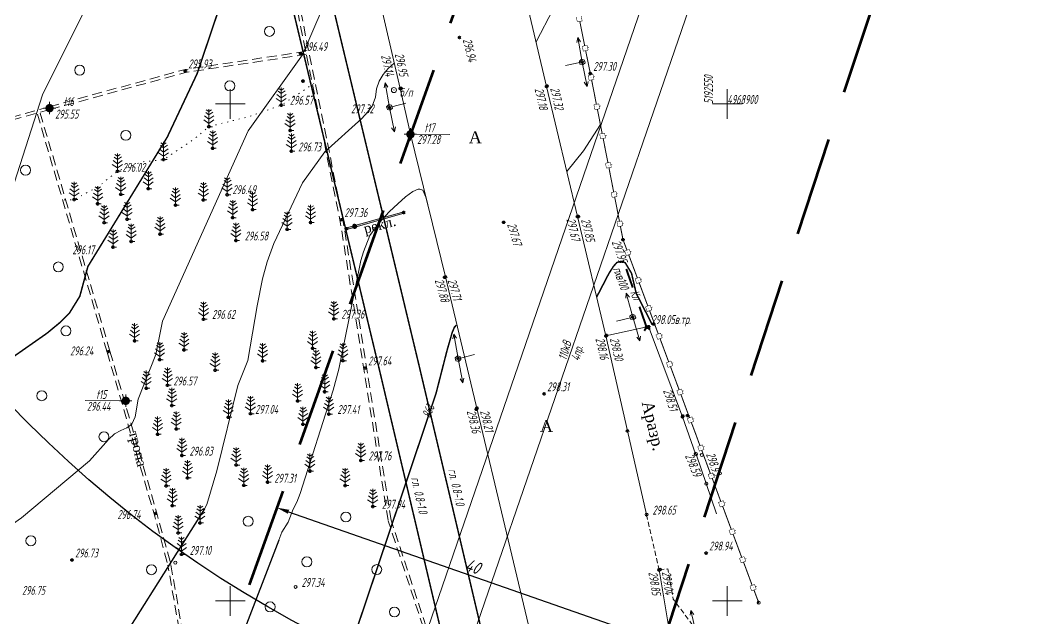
# Model space of a CAD drawing. Header units: metres. Extents: x -857 to 4713, y -766 to 4803.
# Drawn here: x 1919.6 to 2021.4, y 2080.9 to 2141.1 of the extents above; entities that cross this region are included whole.
import ezdxf

# ---------------------------------------------------------------- set-up
doc = ezdxf.new("R2010")
doc.units = ezdxf.units.M
doc.set_wipeout_variables(frame=1)
for name, pattern in [('71100000a', [1, 0, -1]), ('COMMUN', [6, 5, -1]), ('DASHED', [0.75, 0.5, -0.25]), ('DASHEDX2', [1.5, 1, -0.5])]:
    doc.linetypes.add(name, pattern=pattern)
for name, color, linetype, lineweight, transparency in [('31252100', 7, 'Continuous', 18, 0.65), ('51478210', 7, 'Continuous', 18, 0.65), ('51478610', 7, 'Continuous', 18, 0.65), ('71100000', 7, 'Continuous', 18, 0.65), ('71133600', 7, 'Continuous', 18, 0.65), ('82212000', 7, 'Continuous', 18, 0.65), ('82212100', 7, 'Continuous', 18, 0.65), ('CONTOURS-LABEL', 7, 'Continuous', 18, 0.65), ('ELE_SKLAD', 7, 'Continuous', 18, 0.65), ('GEO_POINTS', 7, 'Continuous', 18, 0.65), ('Grid', 7, 'Continuous', 18, 0.65), ('Otm', 7, 'Continuous', 18, 0.65), ('R_Поверхность4_CNT-MAJ', 7, 'Continuous', 18, 0.65), ('R_Поверхность4_CNT-MIN', 7, 'Continuous', 18, 0.65), ('R_Поверхность5_CNT-MAJ', 7, 'Continuous', 18, 0.65), ('R_Поверхность5_CNT-MIN', 7, 'Continuous', 18, 0.65), ('Sit', 7, 'Continuous', 18, 0.65), ('Text', 7, 'Continuous', 18, 0.65), ('Text_com', 7, 'Continuous', 18, 0.65), ('Us_znak', 7, 'Continuous', 18, 0.65), ('Us_znak_fon', 7, 'Continuous', 18, 0.65), ('Рамка и сетка', 7, 'Continuous', 18, 0.65)]:
    doc.layers.add(name, color=color, linetype=linetype, lineweight=lineweight, transparency=transparency)
doc.layers.add('R_Поверхность1_CNT-MIN', color=7, linetype='Continuous')
doc.styles.add('eskd', font='ESKD1.shx', dxfattribs={"width": 1.2, "oblique": 15})
doc.styles.get("Standard").update_dxf_attribs({"font": 'GOST_0.TTF', "oblique": 15})
doc.styles.add('style1', font='times.ttf', dxfattribs={"height": 1})
doc.linetypes.add('ПОДЗ_ЛИНИИ_СВЯЗИ', pattern='A,4.8,-0.2,[133,ltypeshp.shx,S=0.2,R=0,X=-0.2,Y=0],-0.2,4.8,-2', length=12)
doc.dimstyles.new('ISO-25', dxfattribs={"dimtxt": 2.5, "dimasz": 2.5, "dimexe": 1.25, "dimexo": 0.625, "dimtad": 1, "dimtxsty": 'Standard', "dimcen": 2.5, "dimadec": 0, "dimazin": 0, "dimtfac": 1, "dimtmove": 0, "dimatfit": 3, "dimfxl": 1, "dimarcsym": 0})

# ---------------------------------------------------------------- blocks, each defined once
blk = doc.blocks.new('71133600')
for p, q in [((-0.86, 2.16), (0, 1.51)), ((-0.52, 3.39), (0, 3.02)), ((0, 3.02), (0.55, 3.39)), ((0, 1.51), (0.96, 2.16))]:
    blk.add_line(p, q)
for points in [[(-0.64, 2.84), (0, 2.37), (0, 2.37), (0.78, 2.93)], [(0.71, 0), (0, 0), (0, 3.55)], [(-1.05, 1.38), (0, 0.67), (1, 1.38)]]:
    blk.add_lwpolyline(points)
at = {"style": 'eskd', "oblique": 15}
blk.add_attdef('Z', (2.03, -0.19), '', height=2, dxfattribs=at)
blk = doc.blocks.new('51478210')
for p, q in [((0.05, 0.51), (0.05, 3.41)), ((-0.25, 0.52), (-0.55, 0)), ((0.35, 0.52), (-0.25, 0.52)), ((0, 0.05), (0.1, 0.05)), ((0, -0.05), (0, 0.05)), ((0.1, 0.05), (0.1, -0.05)), ((0.65, 0), (0.35, 0.52)), ((-0.55, 0), (-0.25, -0.52)), ((-0.25, -0.52), (0.35, -0.52)), ((0.1, -0.05), (0, -0.05)), ((0.35, -0.52), (0.65, 0))]:
    blk.add_line(p, q)
at = {"style": 'eskd', "oblique": 15}
blk.add_attdef('Z', (1.22, -0.87), '', height=2, dxfattribs=at)
blk = doc.blocks.new('51478610')
at = {"color": 7}
blk.add_wipeout([(0.5, 0.05), (0.48, 0.15), (0.44, 0.24), (0.39, 0.32), (0.32, 0.39), (0.24, 0.44), (0.15, 0.48), (0.05, 0.5), (-0.05, 0.5), (-0.15, 0.48), (-0.24, 0.44), (-0.32, 0.39), (-0.39, 0.32), (-0.44, 0.24), (-0.48, 0.15), (-0.5, 0.05), (-0.5, -0.05), (-0.48, -0.15), (-0.44, -0.24), (-0.39, -0.32), (-0.32, -0.39), (-0.24, -0.44), (-0.15, -0.48), (-0.05, -0.5), (0.05, -0.5), (0.15, -0.48), (0.24, -0.44), (0.32, -0.39), (0.39, -0.32), (0.44, -0.24), (0.48, -0.15), (0.5, -0.05)], dxfattribs=at)
at = {"color": 7, "const_width": 0.375}
blk.add_lwpolyline([(0.01, 0.01, 1), (-0.01, -0.01, 1), (0.01, 0.01)], format="xyb", close=True, dxfattribs=at)
blk.add_circle((0, 0), 0.5)
at = {"style": 'eskd', "oblique": 15}
blk.add_attdef('Z', (1.11, -0.78), '', height=2, dxfattribs=at)
blk = doc.blocks.new('31252100a')
blk.add_circle((0, 0), 1)
blk = doc.blocks.new('GRID')
at = {"layer": 'Grid', "color": 104}
blk.add_line((-1.5, 0), (1.5, 0), dxfattribs=at)
for points in [[(0, 0), (0, 1.5)], [(0, 0), (0, -1.5)]]:
    blk.add_lwpolyline(points, dxfattribs=at)
blk = doc.blocks.new('NAPR')
at = {"layer": 'Us_znak', "color": 0, "linetype": 'Continuous', "lineweight": -2}
for p in [(-0.19, 2.04), (0.19, 2.04)]:
    blk.add_line(p, (0, 2.5), dxfattribs=at)
blk.add_lwpolyline([(0, 0), (0, 2.5)], dxfattribs=at)
blk = doc.blocks.new('KOVER')
at = {"layer": 'Us_znak', "lineweight": -2}
blk.add_hatch(color=0, dxfattribs=at).paths.add_polyline_path([(-0.21, 0, 1), (0.21, 0, 1)])
at = {"layer": 'Us_znak_fon', "true_color": 0xffffff}
blk.add_hatch(color=7, dxfattribs=at).paths.add_polyline_path([(-0.26, 0, 1), (0.26, 0, 1)])
at = {"layer": 'Us_znak', "color": 0, "lineweight": -2}
blk.add_circle((0, 0), 0.21, dxfattribs=at)
blk = doc.blocks.new('POINT')
at = {"layer": 'Us_znak', "linetype": 'Continuous', "lineweight": -2}
h = blk.add_hatch(color=0, dxfattribs=at)
edge = h.paths.add_edge_path()
edge.add_arc((0, 0), 0.05, 0, 360)
at = {"layer": 'Us_znak_fon', "linetype": 'Continuous', "true_color": 0xffffff}
blk.add_hatch(color=7, dxfattribs=at).paths.add_polyline_path([(-0.42, 0.05, -0.346708), (-0.05, 0.42), (-0.05, 0.62), (0.05, 0.62), (0.05, 0.42, -0.346708), (0.42, 0.05), (0.62, 0.05), (0.62, -0.05), (0.42, -0.05, -0.346708), (0.05, -0.42), (0.05, -0.62), (-0.05, -0.62), (-0.05, -0.42, -0.346708), (-0.42, -0.05), (-0.62, -0.05), (-0.62, 0.05)])
at = {"layer": 'Us_znak', "color": 0, "linetype": 'Continuous', "lineweight": -2}
for p, q in [((-0.62, 0), (-0.38, 0)), ((0, 0.38), (0, 0.62)), ((0.38, 0), (0.62, 0)), ((0, -0.62), (0, -0.38))]:
    blk.add_line(p, q, dxfattribs=at)
for radius in [0.375, 0.05]:
    blk.add_circle((0, 0), radius, dxfattribs=at)
blk = doc.blocks.new('*U272')
at = {"layer": '82212100', "linetype": 'Continuous', "ltscale": 0.5}
for points in [[(5192535.7, 4968905.63, 1), (5192535.71, 4968905.58, 1)], [(5192536.29, 4968902.69, 1), (5192536.3, 4968902.64, 1)], [(5192536.87, 4968899.74, 1), (5192536.88, 4968899.69, 1)], [(5192537.45, 4968896.8, 1), (5192537.46, 4968896.75, 1)], [(5192538.03, 4968893.86, 1), (5192538.04, 4968893.81, 1)], [(5192538.61, 4968890.91, 1), (5192538.62, 4968890.86, 1)], [(5192539.19, 4968887.97, 1), (5192539.2, 4968887.92, 1)], [(5192539.98, 4968885.09, 1), (5192540, 4968885.04, 1)], [(5192541.03, 4968882.28, 1), (5192541.05, 4968882.23, 1)], [(5192542.08, 4968879.47, 1), (5192542.1, 4968879.42, 1)], [(5192543.13, 4968876.65, 1), (5192543.15, 4968876.61, 1)], [(5192544.18, 4968873.84, 1), (5192544.2, 4968873.8, 1)], [(5192545.23, 4968871.03, 1), (5192545.25, 4968870.99, 1)], [(5192546.28, 4968868.22, 1), (5192546.3, 4968868.18, 1)]]:
    blk.add_hatch(color=256, dxfattribs=at).paths.add_polyline_path(points, flags=0)
at = {"layer": '82212100', "linetype": 'Continuous', "ltscale": 0.5, "const_width": 0.05}
for points in [[(5192534.91, 4968908.25), (5192534.81, 4968908.74)], [(5192535.4, 4968908.35), (5192534.91, 4968908.25)], [(5192535.3, 4968908.84), (5192535.4, 4968908.35)], [(5192535.41, 4968905.8), (5192535.9, 4968905.9)], [(5192535.51, 4968905.31), (5192535.41, 4968905.8)], [(5192536, 4968905.41), (5192535.51, 4968905.31)], [(5192535.9, 4968905.9), (5192536, 4968905.41)], [(5192535.95, 4968905.65), (5192536.1, 4968905.68)], [(5192536, 4968902.86), (5192536.49, 4968902.96)], [(5192536.49, 4968902.96), (5192536.59, 4968902.47)], [(5192536.1, 4968902.37), (5192536, 4968902.86)], [(5192536.59, 4968902.47), (5192536.1, 4968902.37)], [(5192536.54, 4968902.71), (5192536.69, 4968902.74)], [(5192536.58, 4968899.92), (5192537.07, 4968900.01)], [(5192536.68, 4968899.42), (5192536.58, 4968899.92)], [(5192537.07, 4968900.01), (5192537.17, 4968899.52)], [(5192537.17, 4968899.52), (5192536.68, 4968899.42)], [(5192537.12, 4968899.77), (5192537.27, 4968899.8)], [(5192537.16, 4968896.97), (5192537.65, 4968897.07)], [(5192537.26, 4968896.48), (5192537.16, 4968896.97)], [(5192537.65, 4968897.07), (5192537.75, 4968896.58)], [(5192537.7, 4968896.82), (5192537.85, 4968896.85)], [(5192537.75, 4968896.58), (5192537.26, 4968896.48)], [(5192537.74, 4968894.03), (5192538.23, 4968894.13)], [(5192537.84, 4968893.54), (5192537.74, 4968894.03)], [(5192538.23, 4968894.13), (5192538.33, 4968893.63)], [(5192538.28, 4968893.88), (5192538.43, 4968893.91)], [(5192538.33, 4968893.63), (5192537.84, 4968893.54)], [(5192538.32, 4968891.09), (5192538.81, 4968891.18)], [(5192538.42, 4968890.59), (5192538.32, 4968891.09)], [(5192538.81, 4968891.18), (5192538.91, 4968890.69)], [(5192538.86, 4968890.94), (5192539.01, 4968890.97)], [(5192538.91, 4968890.69), (5192538.42, 4968890.59)], [(5192538.9, 4968888.14), (5192539.39, 4968888.24)], [(5192539, 4968887.65), (5192538.9, 4968888.14)], [(5192539.49, 4968887.75), (5192539, 4968887.65)], [(5192539.39, 4968888.24), (5192539.49, 4968887.75)], [(5192539.44, 4968887.99), (5192539.59, 4968888.02)], [(5192539.67, 4968885.21), (5192540.14, 4968885.38)], [(5192539.84, 4968884.74), (5192539.67, 4968885.21)], [(5192540.31, 4968884.92), (5192539.84, 4968884.74)], [(5192540.14, 4968885.38), (5192540.31, 4968884.92)], [(5192540.23, 4968885.15), (5192540.37, 4968885.2)], [(5192540.72, 4968882.4), (5192541.19, 4968882.57)], [(5192541.19, 4968882.57), (5192541.36, 4968882.11)], [(5192540.89, 4968881.93), (5192540.72, 4968882.4)], [(5192541.36, 4968882.11), (5192540.89, 4968881.93)], [(5192541.28, 4968882.34), (5192541.42, 4968882.39)], [(5192541.77, 4968879.59), (5192542.24, 4968879.76)], [(5192541.94, 4968879.12), (5192541.77, 4968879.59)], [(5192542.24, 4968879.76), (5192542.41, 4968879.29)], [(5192542.33, 4968879.53), (5192542.47, 4968879.58)], [(5192542.41, 4968879.29), (5192541.94, 4968879.12)], [(5192542.82, 4968876.78), (5192543.29, 4968876.95)], [(5192542.99, 4968876.31), (5192542.82, 4968876.78)], [(5192543.46, 4968876.48), (5192542.99, 4968876.31)], [(5192543.29, 4968876.95), (5192543.46, 4968876.48)], [(5192543.37, 4968876.72), (5192543.52, 4968876.77)], [(5192543.87, 4968873.97), (5192544.34, 4968874.14)], [(5192544.04, 4968873.5), (5192543.87, 4968873.97)], [(5192544.51, 4968873.67), (5192544.04, 4968873.5)], [(5192544.34, 4968874.14), (5192544.51, 4968873.67)], [(5192544.42, 4968873.91), (5192544.57, 4968873.96)], [(5192544.92, 4968871.16), (5192545.39, 4968871.33)], [(5192545.09, 4968870.69), (5192544.92, 4968871.16)], [(5192545.56, 4968870.86), (5192545.09, 4968870.69)], [(5192545.39, 4968871.33), (5192545.56, 4968870.86)], [(5192545.47, 4968871.1), (5192545.62, 4968871.15)], [(5192545.97, 4968868.35), (5192546.44, 4968868.52)], [(5192546.14, 4968867.88), (5192545.97, 4968868.35)], [(5192546.44, 4968868.52), (5192546.61, 4968868.05)], [(5192546.52, 4968868.29), (5192546.67, 4968868.34)], [(5192546.61, 4968868.05), (5192546.14, 4968867.88)]]:
    blk.add_lwpolyline(points, dxfattribs=at)
at = {"layer": '82212100', "linetype": 'Continuous', "ltscale": 0.5}
for points in [[(5192535.65, 4968905.85, 0.1, 0.1, 0), (5192535.16, 4968908.3, 0.1, 0.1, 0)], [(5192536.25, 4968902.91, 0.1, 0.1, 0), (5192536.22, 4968903.07, 0.1, 0.1, 0), (5192535.75, 4968905.36, 0, 0, 0)], [(5192536.83, 4968899.96, 0.1, 0.1, 0), (5192536.35, 4968902.42, 0.1, 0.1, 0)], [(5192537.41, 4968897.02, 0.1, 0.1, 0), (5192536.93, 4968899.47, 0.1, 0.1, 0)], [(5192537.99, 4968894.08, 0.1, 0.1, 0), (5192537.51, 4968896.53, 0.1, 0.1, 0)], [(5192538.57, 4968891.13, 0.1, 0.1, 0), (5192538.09, 4968893.59, 0.1, 0.1, 0)], [(5192539.15, 4968888.19, 0.1, 0.1, 0), (5192538.67, 4968890.64, 0.1, 0.1, 0)], [(5192539.9, 4968885.3, 0.1, 0.1, 0), (5192539.51, 4968886.34, 0.1, 0.1, 0), (5192539.24, 4968887.7, 0, 0, 0)], [(5192540.95, 4968882.49, 0.1, 0.1, 0), (5192540.08, 4968884.83, 0.1, 0.1, 0)], [(5192542, 4968879.68, 0.1, 0.1, 0), (5192541.13, 4968882.02, 0.1, 0.1, 0)], [(5192543.05, 4968876.87, 0.1, 0.1, 0), (5192542.18, 4968879.21, 0.1, 0.1, 0)], [(5192544.1, 4968874.06, 0.1, 0.1, 0), (5192543.23, 4968876.4, 0.1, 0.1, 0)], [(5192545.15, 4968871.25, 0.1, 0.1, 0), (5192544.28, 4968873.59, 0.1, 0.1, 0)], [(5192546.2, 4968868.43, 0.1, 0.1, 0), (5192545.33, 4968870.78, 0.1, 0.1, 0)]]:
    blk.add_lwpolyline(points, format="xyseb", dxfattribs=at)
at = {"layer": '82212100', "linetype": 'Continuous', "ltscale": 0.5, "flags": 128}
blk.add_lwpolyline([(5192546.82, 4968866.8, 0.1, 0.1, 0), (5192546.38, 4968867.97, 0, 0, 0)], format="xyseb", dxfattribs=at)
blk = doc.blocks.new('*U279')
at = {"layer": '82212000', "linetype": 'Continuous', "ltscale": 0.5}
for points in [[(5192547.33, 4968865.41, 1), (5192547.35, 4968865.37, 1)], [(5192548.38, 4968862.6, 1), (5192548.4, 4968862.56, 1)], [(5192549.43, 4968859.79, 1), (5192549.45, 4968859.75, 1)], [(5192550.48, 4968856.98, 1), (5192550.5, 4968856.94, 1)], [(5192551.53, 4968854.17, 1), (5192551.55, 4968854.13, 1)], [(5192552.58, 4968851.36, 1), (5192552.6, 4968851.32, 1)]]:
    blk.add_hatch(color=256, dxfattribs=at).paths.add_polyline_path(points, flags=0)
at = {"layer": '82212000', "linetype": 'Continuous', "ltscale": 0.5, "flags": 128}
blk.add_lwpolyline([(5192546.82, 4968866.8, 0.1, 0.1, 0), (5192547.25, 4968865.62, 0, 0, 0)], format="xyseb", dxfattribs=at)
at = {"layer": '82212000', "linetype": 'Continuous', "ltscale": 0.5, "const_width": 0.05}
for points in [[(5192547.02, 4968865.54), (5192547.49, 4968865.71)], [(5192547.19, 4968865.07), (5192547.02, 4968865.54)], [(5192547.49, 4968865.71), (5192547.66, 4968865.24)], [(5192547.58, 4968865.48), (5192547.72, 4968865.53)], [(5192547.66, 4968865.24), (5192547.19, 4968865.07)], [(5192548.07, 4968862.73), (5192548.54, 4968862.9)], [(5192548.24, 4968862.26), (5192548.07, 4968862.73)], [(5192548.71, 4968862.43), (5192548.24, 4968862.26)], [(5192548.54, 4968862.9), (5192548.71, 4968862.43)], [(5192548.63, 4968862.67), (5192548.77, 4968862.72)], [(5192549.12, 4968859.92), (5192549.59, 4968860.09)], [(5192549.29, 4968859.45), (5192549.12, 4968859.92)], [(5192549.76, 4968859.62), (5192549.29, 4968859.45)], [(5192549.59, 4968860.09), (5192549.76, 4968859.62)], [(5192549.68, 4968859.86), (5192549.82, 4968859.91)], [(5192550.17, 4968857.11), (5192550.64, 4968857.28)], [(5192550.64, 4968857.28), (5192550.81, 4968856.81)], [(5192550.35, 4968856.64), (5192550.17, 4968857.11)], [(5192550.81, 4968856.81), (5192550.35, 4968856.64)], [(5192550.73, 4968857.05), (5192550.87, 4968857.1)], [(5192551.22, 4968854.3), (5192551.69, 4968854.47)], [(5192551.4, 4968853.83), (5192551.22, 4968854.3)], [(5192551.69, 4968854.47), (5192551.86, 4968854)], [(5192551.78, 4968854.24), (5192551.92, 4968854.29)], [(5192551.86, 4968854), (5192551.4, 4968853.83)], [(5192552.27, 4968851.49), (5192552.74, 4968851.66)], [(5192552.45, 4968851.02), (5192552.27, 4968851.49)], [(5192552.91, 4968851.19), (5192552.45, 4968851.02)], [(5192552.74, 4968851.66), (5192552.91, 4968851.19)], [(5192552.83, 4968851.43), (5192552.97, 4968851.48)]]:
    blk.add_lwpolyline(points, dxfattribs=at)
at = {"layer": '82212000', "linetype": 'Continuous', "ltscale": 0.5}
for points in [[(5192547.43, 4968865.16, 0.1, 0.1, 0), (5192548.3, 4968862.81, 0.1, 0.1, 0)], [(5192548.48, 4968862.35, 0.1, 0.1, 0), (5192549.35, 4968860, 0.1, 0.1, 0)], [(5192549.53, 4968859.54, 0.1, 0.1, 0), (5192550.4, 4968857.19, 0.1, 0.1, 0)], [(5192550.58, 4968856.73, 0.1, 0.1, 0), (5192551.45, 4968854.38, 0.1, 0.1, 0)], [(5192551.63, 4968853.92, 0.1, 0.1, 0), (5192552.5, 4968851.57, 0.1, 0.1, 0)]]:
    blk.add_lwpolyline(points, format="xyseb", dxfattribs=at)
at = {"layer": '82212000', "ltscale": 0.5}
blk.add_lwpolyline([(5192552.68, 4968851.11, 0.1, 0.1, 0), (5192553.16, 4968849.83, 0.1, 0.1, 0)], format="xyseb", dxfattribs=at)
blk = doc.blocks.new('*D356')
at = {"color": 0, "lineweight": -2, "transparency": 16777216}
for p, q in [((1945.35, 2091.74), (1945.25, 2091.44)), ((1946.63, 2091.61), (1983.11, 2078.85)), ((1984.19, 2078.15), (1984.09, 2077.85))]:
    blk.add_line(p, q, dxfattribs=at)
at = {"color": 0, "transparency": 16777216}
for points in [[(1946.7, 2091.81), (1946.56, 2091.42), (1945.45, 2092.03)], [(1983.18, 2079.05), (1983.04, 2078.65), (1984.29, 2078.44)]]:
    blk.add_solid(points, dxfattribs=at)
at = {"layer": 'Defpoints', "color": 0, "transparency": 16777216}
for p in [(1945.46, 2092.04, 312.93), (1984.29, 2078.44), (1984.3, 2078.45, 300.75)]:
    blk.add_point(p, dxfattribs=at)
at = {"color": 0, "transparency": 16777216, "insert": (1965.18, 2086.12), "char_height": 1.25, "attachment_point": 5, "rotation": 340.7172}
blk.add_mtext('40', dxfattribs=at)

msp = doc.modelspace()

# ---------------------------------------------------------------- hatches: boundary and pattern name
at = {"layer": 'Sit'}
h = msp.add_hatch(color=256, dxfattribs=at)
h.dxf.hatch_style = 1
h.paths.add_polyline_path([(1952.458, 2120.161), (1958.227, 2121.791), (1958.28, 2121.649), (1952.511, 2120.02)])

# ---------------------------------------------------------------- linework, layer by layer
at = {"color": 192, "linetype": 'ПОДЗ_ЛИНИИ_СВЯЗИ', "lineweight": 60, "ltscale": 0.4, "const_width": 0.15, "elevation": 294.927, "flags": 128}
msp.add_lwpolyline([(1935.033, 2211.86), (1939.577, 2190.512), (1959.797, 2106.201), (1978.518, 2026.781)], dxfattribs=at)
at = {"color": 192, "linetype": 'ПОДЗ_ЛИНИИ_СВЯЗИ', "lineweight": 60, "ltscale": 0.4, "const_width": 0.15, "flags": 128}
msp.add_lwpolyline([(1931.122, 2211.099), (1935.666, 2189.75), (1955.886, 2105.439), (1974.691, 2025.662)], dxfattribs=at)
at = {"layer": '71100000', "linetype": '71100000a', "ltscale": 0.5, "elevation": 296.242, "flags": 128}
msp.add_lwpolyline([(1924.059, 2122.987), (1925.077, 2123.019), (1927.554, 2124.361), (1929.427, 2125.867), (1931.882, 2126.81), (1934.063, 2127.038), (1937.089, 2129.059), (1938.626, 2130.353), (1942.659, 2131.37), (1945.904, 2132.51), (1949.18, 2134.689)], dxfattribs=at)
at = {"layer": 'GEO_POINTS', "color": 1}
for points, elevation in [([(1987.589, 2097.429), (1987.589, 2097.429)], 298.587), ([(1987.644, 2097.419), (1987.644, 2097.419)], 298.837), ([(1988.209, 2097.331), (1988.209, 2097.331)], 298.926), ([(1988.668, 2094.436), (1988.668, 2094.436)], 298.693), ([(1982.653, 2091.331), (1982.653, 2091.331)], 298.646), ([(1935.243, 2086.496), (1935.243, 2086.496)], 296.968), ([(1983.92, 2085.765), (1983.92, 2085.765)], 298.855), ([(1984.02, 2085.808), (1984.02, 2085.808)], 299.039), ([(1947.346, 2084.058), (1947.346, 2084.058)], 297.341), ([(1993.935, 2082.466), (1993.935, 2082.466)], 302.556)]:
    msp.add_lwpolyline(points, dxfattribs=dict(at, elevation=elevation))
at = {"layer": 'GEO_POINTS', "lineweight": 60}
for centre in [(1963.838, 2139.33, 296.944), (1947.858, 2137.693, 296.487), (1936.254, 2135.957, 295.925), (1976.18, 2136.856, 297.299), (1948.098, 2134.94, 296.565), (1976.994, 2135.71, 297.3), (1957.237, 2134.036, 297.061), (1957.862, 2134.193, 297.138), (1957.942, 2134.207, 296.952), (1972.595, 2134.398, 297.185), (1972.636, 2134.436, 297.322), (1922.594, 2132.217, 295.548), (1945.904, 2132.51, 296.574), (1956.798, 2132.29, 297.323), (1938.626, 2130.353, 296.181), (1946.802, 2129.973, 296.694), (1958.901, 2129.586, 297.276), (1939.005, 2128.18, 296.197), (1946.924, 2127.883, 296.732), (1934.063, 2127.038, 296.094), (1929.427, 2125.867, 296.02), (1932.533, 2124.116, 296.174), (1925.077, 2123.019, 295.826), (1929.758, 2123.543, 296.163), (1938.072, 2122.984, 296.354), (1940.466, 2123.506, 296.487), (1927.439, 2122.601, 296.011), (1935.262, 2122.455, 296.222), (1943.027, 2122.009, 296.575), (1958.227, 2121.719, 297.614), (1928.081, 2120.695, 296.014), (1930.403, 2121.039, 296.149), (1941.017, 2121.194, 296.538), (1948.856, 2120.709, 297.227), (1951.957, 2120.997, 297.355), (1968.282, 2120.725, 297.668), (1975.709, 2121.304, 297.67), (1975.796, 2121.308, 297.846), (1946.5, 2120.026, 296.893), (1952.458, 2120.09, 297.428), (1953.253, 2120.419, 297.487), (1930.812, 2118.811, 296.216), (1933.713, 2119.538, 296.263), (1941.35, 2118.907, 296.581), (1980.289, 2118.984, 297.952), (1928.983, 2118.236, 296.173), (1962.338, 2115.202, 297.879), (1962.417, 2115.233, 297.711), (1938.089, 2110.973, 296.616), (1951.197, 2111.023, 297.356), (1981.271, 2111.198, 298.086), (1983.361, 2110.498, 298.11), (1982.656, 2110.182, 298.081), (1982.862, 2110.241, 298.05), (1931.152, 2108.804, 296.464), (1978.568, 2109.301, 298.157), (1978.63, 2109.355, 298.3), (1928.53, 2107.723, 296.242), (1936.121, 2107.896, 296.684), (1949.062, 2108.055, 297.213), (1933.673, 2106.913, 296.578), (1944.029, 2106.801, 296.909), (1952.106, 2106.811, 297.48), (1963.696, 2107.021, 298.589), (1939.259, 2105.851, 296.806), (1949.393, 2106.127, 297.197), (1954.346, 2106.082, 297.637), (1932.325, 2104.039, 296.598), (1934.459, 2104.338, 296.567), (1950.276, 2103.688, 297.312), (1972.357, 2103.479, 298.314), (1930.262, 2102.777, 296.438), (1947.548, 2102.761, 297.305), (1934.892, 2102.294, 296.648), (1942.807, 2101.483, 297.036), (1950.693, 2101.433, 297.415), (1965.53, 2101.923, 298.359), (1965.588, 2102.032, 298.209), (1940.581, 2101.121, 296.944), (1948.09, 2100.407, 297.315), (1986.271, 2101.167, 298.507), (1986.31, 2101.253, 298.775), (1986.781, 2101.283, 298.779), (1933.468, 2099.409, 296.711), (1935.342, 2099.942, 296.756), (1980.737, 2099.741, 298.474), (1935.911, 2097.273, 296.828), (1941.372, 2096.316, 297.162), (1953.913, 2096.771, 297.762), (1948.791, 2095.708, 297.431), (1934.329, 2094.216, 296.817), (1936.478, 2095.018, 296.864), (1942.135, 2094.271, 297.095), (1944.529, 2094.59, 297.314), (1952.336, 2094.242, 297.602), (1934.947, 2092.228, 296.959), (1933.248, 2091.443, 296.735), (1955.112, 2092.136, 297.943), (1937.73, 2090.489, 297.091), (1935.531, 2089.485, 297.012), (1935.868, 2087.327, 297.103), (1988.644, 2087.46, 298.936), (1924.858, 2086.757, 296.734)]:
    msp.add_circle(centre, 0.06, dxfattribs=at)
at = {"layer": 'GEO_POINTS', "color": 1}
for centre in [(1987.589, 2097.429, 298.587), (1987.644, 2097.419, 298.837), (1988.209, 2097.331, 298.926), (1988.668, 2094.436, 298.693), (1982.653, 2091.331, 298.646), (1935.243, 2086.496, 296.968), (1983.92, 2085.765, 298.855), (1984.02, 2085.808, 299.039), (1947.346, 2084.058, 297.341), (1993.935, 2082.466, 302.556)]:
    msp.add_circle(centre, 0.15, dxfattribs=at)
at = {"layer": 'R_Поверхность1_CNT-MIN', "color": 32}
for points, elevation in [([(1938.197, 2091.915), (1930.751, 2080.103)], 297), ([(1945.671, 2088.759), (1941.89, 2078.99), (1941.354, 2076.985), (1940.541, 2075.176), (1939.968, 2073.837), (1938.944, 2072.382), (1937.126, 2069.515), (1927.993, 2060.089), (1916.823, 2046.087), (1915.794, 2044.933), (1915.317, 2044.289), (1915.001, 2043.596), (1914.751, 2042.81), (1914.439, 2042.068), (1913.989, 2041.457), (1913.362, 2041.103), (1912.587, 2040.881), (1910.012, 2040.446), (1901.29, 2036.747), (1901.244, 2036.717)], 297.5), ([(1993.848, 2082.693), (1993.835, 2082.402)], 302.5)]:
    msp.add_lwpolyline(points, dxfattribs=dict(at, elevation=elevation))
at = {"layer": 'R_Поверхность4_CNT-MAJ', "color": 32, "const_width": 0.15, "elevation": 298, "flags": 128}
msp.add_lwpolyline([(1983.227, 2110.429), (1981.612, 2113.589), (1981.143, 2115.601), (1980.503, 2116.667), (1980.14, 2116.815), (1979.894, 2116.761), (1979.656, 2116.68), (1979.312, 2116.285), (1978.86, 2115.577), (1977.635, 2113.22)], dxfattribs=at)
at = {"layer": 'R_Поверхность4_CNT-MIN', "color": 32, "flags": 128}
for points, elevation in [([(1975.163, 2144.754), (1973.248, 2142.184), (1971.539, 2138.884)], 297), ([(1978.005, 2130.575), (1976.299, 2127.916), (1974.629, 2125.846)], 297.5), ([(1982.784, 2110.224), (1982.871, 2110.246)], 294.5)]:
    msp.add_lwpolyline(points, dxfattribs=dict(at, elevation=elevation))
at = {"layer": 'R_Поверхность5_CNT-MAJ', "color": 32, "elevation": 296, "flags": 128}
msp.add_lwpolyline([(1947.058, 2164.193, 0.15, 0.15, 0), (1937.437, 2135.681, 0.15, 0.15, 0), (1934.432, 2129.296, 0.15, 0.15, 0), (1926.453, 2116.294, 0.15, 0.15, 0), (1925.635, 2113.287, 0.15, 0.15, 0), (1924.613, 2111.633, 0.15, 0.15, 0), (1923.623, 2110.638, 0.15, 0.15, 0), (1922.33, 2109.57, 0.15, 0.15, 0), (1919.023, 2107.255, 0.15, 0.15, 0), (1904.931, 2098.535, 0.15, 0.15, 0), (1902.12, 2096.559, 0.15, 0.15, 0), (1898.215, 2093.887, 0.15, 0.15, 0), (1897.436, 2093.265, 0.15, 0.15, 0), (1896.803, 2092.677, 0.15, 0.15, 0), (1896.349, 2092.132, 0.15, 0.15, 0), (1896.23, 2091.884, 0.15, 0.15, 0), (1893.068, 2089.271, 0.15, 0.15, 0), (1892.743, 2089.031, 0.15, 0.15, 0), (1892.071, 2088.417, 0.15, 0.15, 0), (1890.68, 2086.903, 0.15, 0.15, 0), (1887.15, 2082.781, 0.15, 0.15, 0), (1887.15, 2082.781, 0.15, 0.15, 0), (1887.15, 2082.781, 0, 0, 0)], format="xyseb", dxfattribs=at)
at = {"layer": 'R_Поверхность5_CNT-MAJ', "color": 32, "const_width": 0.15, "elevation": 298, "flags": 128}
msp.add_lwpolyline([(1963.526, 2110.388), (1963.323, 2110.178), (1963.092, 2109.624), (1962.57, 2107.799), (1961.473, 2103.515), (1953.153, 2078.802)], dxfattribs=at)
at = {"layer": 'R_Поверхность5_CNT-MIN', "color": 32, "flags": 128}
for points, elevation in [([(1942.475, 2174.898), (1921.881, 2133.552), (1918.485, 2122.993), (1917.635, 2121.308), (1916.527, 2119.704), (1915.405, 2118.477), (1914.096, 2117.309), (1912.632, 2116.19), (1909.35, 2114.064), (1898.802, 2107.907), (1891.916, 2102.959), (1890.319, 2100.992), (1889.744, 2100.391), (1889.109, 2099.872), (1888.327, 2099.511), (1886.53, 2099.104), (1885.712, 2098.781), (1884.965, 2098.357), (1884.493, 2097.745), (1884.1, 2096.986), (1883.775, 2096.122), (1883.274, 2094.254), (1883.069, 2092.492)], 295.5), ([(1951.054, 2144.613), (1948.044, 2137.594), (1942.565, 2129.945), (1933.955, 2110.796), (1933.3, 2107.419), (1931.499, 2102.947), (1931.195, 2101.156), (1930.881, 2100.427), (1930.383, 2100.05), (1929.768, 2099.793), (1929.137, 2099.444), (1928.519, 2098.88), (1926.607, 2096.744), (1919.768, 2091.008), (1917.951, 2089.719), (1913.008, 2086.443), (1912.225, 2085.815), (1911.59, 2085.208), (1911.137, 2084.626), (1910.901, 2084.073), (1910.879, 2083.216), (1911.194, 2082.404), (1911.847, 2081.639), (1912.838, 2080.92)], 296.5), ([(1957.272, 2136.749), (1956.666, 2136.208), (1956.155, 2135.604), (1955.737, 2134.937), (1955.502, 2134.159), (1955.37, 2133.312), (1955.033, 2132.426), (1954.588, 2131.814), (1953.999, 2131.175), (1950.279, 2127.833), (1948.055, 2124.715), (1945.157, 2118.609), (1944.478, 2116.759), (1944.006, 2115.04), (1943.468, 2112.342), (1942.553, 2106.831), (1941.544, 2104.325), (1939.436, 2095.736), (1938.417, 2092.359), (1938.197, 2091.915)], 297), ([(1960.712, 2122.196), (1960.454, 2123.248), (1960.153, 2123.953), (1959.858, 2124.075), (1959.685, 2124.059), (1959.145, 2123.835), (1958.416, 2123.294), (1957.618, 2122.604), (1956.804, 2121.815), (1956.031, 2120.983), (1955.352, 2120.16), (1954.822, 2119.398), (1954.164, 2117.756), (1953.894, 2116.907), (1951.697, 2105.974), (1951.134, 2103.853), (1947.821, 2093.447), (1947.455, 2092.593), (1947.091, 2091.882), (1946.596, 2090.578), (1945.963, 2089.563), (1945.671, 2088.759)], 297.5)]:
    msp.add_lwpolyline(points, dxfattribs=dict(at, elevation=elevation))
at = {"layer": 'Sit', "flags": 128}
for points, elevation in [([(1960.181, 2213.551), (1960.424, 2203.368), (1960.675, 2195.697), (1962.645, 2179.35), (1965.473, 2165.029), (1968.84, 2150.347), (1972.595, 2134.398), (1975.709, 2121.304), (1978.568, 2109.301), (1980.737, 2099.741)], 294.432), ([(1971.652, 2076.552), (1962.417, 2115.233), (1958.901, 2129.586), (1957.862, 2134.193), (1955.01, 2146.544), (1951.586, 2161.005), (1947.625, 2177.086), (1944.295, 2191.52), (1941.176, 2204.784), (1940.349, 2209.219)], 298.209), ([(1954.697, 2048.566), (2002.463, 2187.399)], 300.07), ([(1995.269, 2180.527), (1951.178, 2052.374)], 295.573), ([(1959.526, 2129.586), (1962.879, 2129.573)], 297.276), ([(1978.568, 2109.301), (1982.862, 2110.241), (1986.271, 2101.167)], 294.432), ([(1929.637, 2102.777), (1926.193, 2102.805)], 296.438)]:
    msp.add_lwpolyline(points, dxfattribs=dict(at, elevation=elevation))
at = {"layer": 'Sit', "linetype": 'DASHEDX2', "flags": 128}
for points, elevation in [([(1945.342, 2173.095), (1945.423, 2165.446), (1944.522, 2156.9), (1951.809, 2120.971), (1956.653, 2090.728)], 295.766), ([(1945.642, 2173.098), (1945.723, 2165.431), (1944.825, 2156.915), (1952.105, 2121.024), (1956.948, 2090.786)], 295.766), ([(1922.555, 2132.362), (1936.223, 2136.104), (1947.832, 2137.841), (1948.366, 2137.949)], 295.548), ([(1922.634, 2132.072), (1936.285, 2135.81), (1947.884, 2137.545), (1948.425, 2137.655)], 295.548), ([(1922.554, 2132.362), (1908.023, 2128.303), (1893.239, 2125.201), (1891.091, 2125.014)], 295.548), ([(1922.635, 2132.073), (1908.094, 2128.012), (1893.283, 2124.904), (1891.117, 2124.715)], 295.548), ([(1928.386, 2107.68), (1921.373, 2131.623)], 296.242), ([(1928.674, 2107.765), (1921.661, 2131.708)], 296.242), ([(1928.386, 2107.681), (1933.104, 2091.402), (1934.515, 2086.224)], 296.242), ([(1928.674, 2107.764), (1933.392, 2091.483), (1934.804, 2086.303)], 296.242), ([(1961.134, 2077.097), (1956.663, 2090.693)], 298.351), ([(1961.419, 2077.19), (1956.948, 2090.786)], 298.351)]:
    msp.add_lwpolyline(points, dxfattribs=dict(at, elevation=elevation))
at = {"layer": 'Sit', "elevation": 297.428, "flags": 128}
msp.add_lwpolyline([(1952.458, 2120.161), (1958.227, 2121.791), (1958.28, 2121.649), (1952.511, 2120.02)], close=True, dxfattribs=at)
at = {"layer": 'Sit', "linetype": 'COMMUN', "ltscale": 0.7, "const_width": 0.2, "elevation": 298.081, "flags": 128}
for points in [[(1981.264, 2114.171), (1980.612, 2116.038)], [(1982.656, 2110.182), (1981.936, 2112.244)], [(1982.656, 2110.182), (1982.421, 2109.812)], [(1982.651, 2110.195), (1983.018, 2109.944)]]:
    msp.add_lwpolyline(points, dxfattribs=at)
at = {"layer": 'Sit', "linetype": 'DASHED', "elevation": 298.646, "flags": 128}
for points in [[(1982.653, 2091.331), (1983.92, 2085.765)], [(1983.92, 2085.765), (1984.799, 2085.874), (1985.337, 2082.826), (1988.3, 2078.851)]]:
    msp.add_lwpolyline(points, dxfattribs=at)
at = {"layer": 'Sit', "linetype": 'DASHEDX2', "elevation": 296.46, "flags": 128}
for points in [[(1921.225, 2022.405), (1935.549, 2025.919), (1940.87, 2030.452, 0.1789078), (1941.97, 2032.412, 0.1557373), (1940.87, 2039.595), (1940.209, 2042.272), (1939.862, 2044.837), (1937.576, 2057.656), (1936.503, 2074.605), (1934.509, 2086.252)], [(1921.296, 2022.114), (1935.689, 2025.645), (1941.064, 2030.223, 0.1789078), (1942.266, 2032.366, 0.1550446), (1941.154, 2039.699), (1940.504, 2042.328), (1940.159, 2044.883), (1937.874, 2057.691), (1936.801, 2074.64), (1934.804, 2086.303)]]:
    msp.add_lwpolyline(points, format="xyb", dxfattribs=at)
at = {"layer": 'Sit', "elevation": 298.646}
msp.add_lwpolyline([(1983.92, 2085.765), (1985.753, 2074.719), (1986.86, 2069.168), (1988.754, 2057.476), (1993.606, 2029.699)], dxfattribs=at)
at = {"layer": 'Рамка и сетка'}
for points, elevation in [([(1986.271, 2101.167), (1987.589, 2097.429)], 294.432), ([(1980.737, 2099.741), (1982.653, 2091.331)], 294.432), ([(1987.644, 2097.419), (1989.706, 2091.409)], 298.837)]:
    msp.add_lwpolyline(points, dxfattribs=dict(at, elevation=elevation))

# ---------------------------------------------------------------- block references
at = {"layer": '31252100', "color": 7, "xscale": 0.5, "yscale": 0.5, "zscale": 0.5}
for p in [(1944.714, 2139.94), (1925.622, 2136.037), (1940.73, 2134.456), (1930.268, 2129.483), (1920.177, 2125.979), (1923.478, 2116.244), (1924.243, 2109.813), (1921.816, 2103.286), (1928.065, 2099.155), (1952.402, 2091.088), (1942.574, 2090.659), (1920.718, 2088.694), (1932.848, 2085.785), (1948.482, 2086.579), (1955.509, 2085.799, 298), (1944.781, 2082.046), (1957.29, 2081.533)]:
    msp.add_blockref('31252100a', p, dxfattribs=at)
at = {"layer": '51478210', "color": 7}
for p, xscale, yscale, zscale, rotation in [((1976.186, 2136.833, 297.299), 0.4999999999999999, 0.4999999999999999, 0.4999999999999999, 101.8425104382448), ((1956.79, 2132.313, 297.323), 0.4999999999999998, 0.4999999999999998, 0.4999999999999998, 285.1514738126178), ((1981.278, 2111.174, 298.086), 0.5, 0.5, 0.5, 103.3809011653487), ((1963.689, 2107.044, 298.589), 0.4999999999999997, 0.4999999999999997, 0.4999999999999997, 283.7780849230546)]:
    msp.add_blockref('51478210', p, dxfattribs=dict(at, xscale=xscale, yscale=yscale, zscale=zscale, rotation=rotation))
at = {"layer": '71133600', "color": 7, "xscale": 0.5, "yscale": 0.5, "zscale": 0.5}
for p in [(1945.904, 2132.51, 296.574), (1938.626, 2130.353, 296.181), (1946.802, 2129.973, 296.694), (1939.005, 2128.18, 296.197), (1946.924, 2127.883, 296.732), (1934.063, 2127.038, 296.094), (1929.427, 2125.867, 296.02), (1932.533, 2124.116, 296.174), (1925.077, 2123.019, 295.826), (1929.758, 2123.543, 296.163), (1940.466, 2123.506, 296.487), (1927.439, 2122.601, 296.011), (1935.262, 2122.455, 296.222), (1938.072, 2122.984, 296.354), (1943.027, 2122.009, 296.575), (1930.403, 2121.039, 296.149), (1941.017, 2121.194, 296.538), (1928.081, 2120.695, 296.014), (1946.5, 2120.026, 296.893), (1948.856, 2120.709, 297.227), (1933.713, 2119.538, 296.263), (1928.983, 2118.236, 296.173), (1930.812, 2118.811, 296.216), (1941.35, 2118.907, 296.581), (1938.089, 2110.973, 296.616), (1951.197, 2111.023, 297.356), (1931.152, 2108.804, 296.464), (1936.121, 2107.896, 296.684), (1949.062, 2108.055, 297.213), (1933.673, 2106.913, 296.578), (1944.029, 2106.801, 296.909), (1952.106, 2106.811, 297.48), (1939.259, 2105.851, 296.806), (1949.393, 2106.127, 297.197), (1932.325, 2104.039, 296.598), (1934.459, 2104.338, 296.567), (1950.276, 2103.688, 297.312), (1947.548, 2102.761, 297.305), (1934.892, 2102.294, 296.648), (1940.581, 2101.121, 296.944), (1942.807, 2101.483, 297.036), (1950.693, 2101.433, 297.415), (1935.342, 2099.942, 296.756), (1948.09, 2100.407, 297.315), (1933.468, 2099.409, 296.711), (1935.911, 2097.273, 296.828), (1953.913, 2096.771, 297.762), (1941.372, 2096.316, 297.162), (1948.791, 2095.708, 297.431), (1936.478, 2095.018, 296.864), (1944.529, 2094.59, 297.314), (1934.329, 2094.216, 296.817), (1942.135, 2094.271, 297.095), (1952.336, 2094.242, 297.602), (1934.947, 2092.228, 296.959), (1955.112, 2092.136, 297.943), (1937.73, 2090.489, 297.091), (1935.531, 2089.485, 297.012), (1935.868, 2087.327, 297.103)]:
    msp.add_blockref('71133600', p, dxfattribs=at)
at = {"layer": '82212000'}
msp.add_blockref('*U279', (-5190559.223, -4966767.36), dxfattribs=at)
at = {"layer": '82212100', "color": 7}
msp.add_blockref('*U272', (-5190559.223, -4966767.36), dxfattribs=at)
at = {"layer": 'Grid', "color": 7, "linetype": 'Continuous'}
for p in [(1940.777, 2132.64), (1990.777, 2132.64), (1940.777, 2082.64), (1990.777, 2082.64)]:
    msp.add_blockref('GRID', p, dxfattribs=at)
at = {"layer": 'Sit', "color": 7, "linetype": 'Continuous', "xscale": -1}
for p, rotation in [((1976.18, 2136.856, 297.299), 9.875218082811275), ((1981.271, 2111.198, 298.086), 15.16824318011989), ((1963.696, 2107.021, 298.589), 9.875218082811275)]:
    msp.add_blockref('NAPR', p, dxfattribs=dict(at, rotation=rotation))
at = {"layer": 'Sit', "color": 7, "linetype": 'Continuous'}
for p, rotation in [((1976.18, 2136.856, 297.299), 191.202181379012), ((1956.798, 2132.29, 297.323), 191.202181379012), ((1981.271, 2111.198, 298.086), 196.4952064763206), ((1963.696, 2107.021, 298.589), 191.202181379012)]:
    msp.add_blockref('NAPR', p, dxfattribs=dict(at, rotation=rotation))
for name, p in [('POINT', (1922.594, 2132.217, 295.548)), ('POINT', (1958.901, 2129.586, 297.276)), ('KOVER', (1953.288, 2120.324, 297.428)), ('POINT', (1930.262, 2102.777, 296.438))]:
    msp.add_blockref(name, p, dxfattribs=at)
at = {"layer": 'Sit', "linetype": 'Continuous', "rotation": 12.80403912542133}
msp.add_blockref('NAPR', (1987.676, 2079.251, 299.328), dxfattribs=at)

# ---------------------------------------------------------------- texts
at = {"layer": 'CONTOURS-LABEL', "color": 32, "oblique": 13, "width": 0.8}
msp.add_text('298', height=0.9, rotation=246.02271, dxfattribs=at).set_placement((1960.632, 2102.717, 298))
at = {"layer": 'ELE_SKLAD', "oblique": 13, "width": 0.8}
for s, p in [('t16', (1923.994, 2132.425, 294.248)), ('t17', (1960.301, 2129.794, 295.976)), ('t15', (1927.276, 2102.962, 295.138))]:
    msp.add_text(s, height=0.9, dxfattribs=at).set_placement(p)
at = {"layer": 'GEO_POINTS', "oblique": 13, "width": 0.8}
for s, rotation, p in [('298.59', 292.01602, (1986.501, 2097.24, 298.587)), ('298.93', 288.5448, (1988.625, 2097.411, 298.926)), ('298.85', 279.42356, (1982.836, 2085.508, 298.855)), ('299.04', 277.60525, (1984.204, 2085.546, 299.039))]:
    msp.add_text(s, height=0.9, rotation=rotation, dxfattribs=at).set_placement(p)
for s, p in [('298.65', (1983.253, 2091.331, 298.646)), ('297.34', (1947.946, 2084.058, 297.341))]:
    msp.add_text(s, height=0.9, dxfattribs=at).set_placement(p)
at = {"layer": 'Otm', "oblique": 13, "width": 0.8}
for s, rotation, p in [('296.94', 283.34778, (1964.16, 2139.098, 296.944)), ('297.14', 282.10201, (1955.938, 2137.494, 297.138)), ('296.95', 282.10201, (1957.311, 2137.645, 296.952)), ('297.18', 282.61309, (1971.383, 2134.139, 297.185)), ('297.32', 282.61309, (1972.955, 2134.2, 297.322)), ('297.28', 359.61552, (1959.584, 2128.619, 297.276)), ('297.67', 283.39719, (1974.583, 2121.031, 297.67)), ('297.85', 283.39719, (1976.056, 2120.989, 297.846)), ('297.67', 286.54289, (1968.616, 2120.511, 297.668)), ('297.95', 289.16854, (1979.139, 2118.753, 297.952)), ('297.88', 285.95729, (1961.331, 2114.898, 297.879)), ('297.71', 285.95729, (1962.622, 2114.888, 297.711)), ('298.16', 282.78131, (1977.502, 2109.018, 298.157)), ('298.30', 282.78131, (1978.954, 2109.018, 298.3)), ('298.51', 287.40815, (1984.309, 2103.8, 298.507)), ('298.36', 283.59071, (1964.56, 2101.717, 298.359)), ('298.21', 283.59071, (1965.9, 2101.722, 298.209))]:
    msp.add_text(s, height=0.9, rotation=rotation, dxfattribs=at).set_placement(p)
for s, p in [('296.49', (1948.158, 2137.953, 296.487)), ('295.93', (1936.554, 2136.217, 295.925)), ('297.30', (1977.294, 2135.97, 297.3)), ('296.57', (1946.768, 2132.565, 296.574)), ('295.55', (1923.165, 2131.167, 295.548)), ('297.32', (1952.92, 2131.698, 297.323)), ('296.73', (1947.604, 2127.867, 296.732)), ('296.02', (1929.922, 2125.814, 296.02)), ('296.49', (1940.995, 2123.57, 296.487)), ('297.36', (1952.257, 2121.257, 297.355)), ('296.58', (1942.227, 2118.907, 296.581)), ('296.17', (1924.897, 2117.518, 296.173)), ('296.62', (1938.935, 2111.018, 296.616)), ('297.36', (1951.954, 2111.039, 297.356)), ('298.05в.тр.', (1983.162, 2110.501, 298.05)), ('296.24', (1924.67, 2107.351, 296.242)), ('297.64', (1954.646, 2106.342, 297.637)), ('296.57', (1935.05, 2104.317, 296.567)), ('298.31', (1972.657, 2103.739, 298.314)), ('296.44', (1926.356, 2101.776, 296.438)), ('297.04', (1943.278, 2101.465, 297.036)), ('297.41', (1951.553, 2101.456, 297.415)), ('296.83', (1936.676, 2097.264, 296.828)), ('297.76', (1954.673, 2096.786, 297.762)), ('297.31', (1945.208, 2094.537, 297.314)), ('297.94', (1956.028, 2091.923, 297.943)), ('296.74', (1929.422, 2090.888, 296.735)), ('297.10', (1936.692, 2087.277, 297.103)), ('298.94', (1988.944, 2087.72, 298.936)), ('296.73', (1925.158, 2087.017, 296.734)), ('296.75', (1919.825, 2083.263, 296.754))]:
    msp.add_text(s, height=0.9, dxfattribs=at).set_placement(p)
at = {"layer": 'Text', "style": 'style1'}
for p in [(1964.77, 2128.689, -0.556), (1971.932, 2099.644, -0.556)]:
    msp.add_text('А', height=1.2, dxfattribs=at).set_placement(p)
for s, height, rotation, p in [('рекл.', 1, 14.58442, (1954.341, 2119.58, 286.008)), ('Аразр.', 1.2, 283.19321, (1982.16, 2102.611, -0.556)), ('тропа', 1, 284.10752, (1930.562, 2099.603, -296.436))]:
    msp.add_text(s, height=height, rotation=rotation, dxfattribs=at).set_placement(p)
at = {"layer": 'Text_com', "oblique": 13, "width": 0.8}
msp.add_text('б/п', height=0.9, dxfattribs=at).set_placement((1957.825, 2133.353, -3.788))
for s, rotation, p in [('пхв100', 290.4258, (1979.252, 2116.045, 282.899)), ('Кл', 290.4258, (1980.985, 2113.699, 580.981)), ('110кВ', 74.63075, (1974.598, 2106.803)), ('4пр.', 74.63075, (1975.893, 2106.739)), ('гл. 0.8-1.0', 282.40118, (1962.685, 2095.822, 568.007)), ('гл. 0.8-1.0', 282.40118, (1958.951, 2095.009, 568.007))]:
    msp.add_text(s, height=0.9, rotation=rotation, dxfattribs=at).set_placement(p)
at = {"layer": 'Рамка и сетка', "oblique": 13, "width": 0.8}
msp.add_text('5192550', height=0.9, rotation=90, dxfattribs=at).set_placement((1989.331, 2132.64))
msp.add_text('4968900', height=0.9, dxfattribs=at).set_placement((1990.777, 2132.64))

# ---------------------------------------------------------------- dimensions: what is measured, and where the dimension line sits
dim = msp.add_aligned_dim(p1=(1945.457, 2092.036, 312.927), p2=(1984.295, 2078.448, 300.747), distance=-0.012, text='40', dimstyle='ISO-25', override={"dimscale": 0.5})
dim.commit()
dim.dimension.update_dxf_attribs({"geometry": '*D356', "text_midpoint": (1965.182, 2086.116)})

# ---------------------------------------------------------------- next in the draw order: block references
at = {"layer": '51478610', "color": 7, "xscale": 0.5, "yscale": 0.5, "zscale": 0.5}
msp.add_blockref('51478610', (1957.237, 2134.036, 297.061), dxfattribs=at)

# ---------------------------------------------------------------- next in the draw order: linework, layer by layer
at = {"linetype": 'DASHED', "lineweight": 70, "ltscale": 20}
for points, elevation in [([(1986.518, 2206.654), (1934.961, 2062.739), (1871.744, 2027.238)], 312.927), ([(2015.012, 2171.826), (1970.385, 2036.163), (1889.966, 1987.654)], 300.747)]:
    msp.add_lwpolyline(points, dxfattribs=dict(at, elevation=elevation))
msp.add_circle((1927.819, 2018.595), 2784.802)
at = {"layer": 'Defpoints', "ltscale": 100}
msp.add_circle((2001.754, 2181.724, -290078.677), 114.911, dxfattribs=at)
at = {"layer": 'Sit', "const_width": 0.05, "flags": 128}
for points, elevation in [([(1954.697, 2048.566), (2002.463, 2187.399)], 300.07), ([(1995.269, 2180.527), (1950.376, 2050.043)], 295.573)]:
    msp.add_lwpolyline(points, dxfattribs=dict(at, elevation=elevation))

# ---------------------------------------------------------------- next in the draw order: block references
at = {"layer": 'Sit', "color": 7, "linetype": 'Continuous', "xscale": -1, "rotation": 9.875218082811275}
msp.add_blockref('NAPR', (1956.798, 2132.29, 297.323), dxfattribs=at)

doc.saveas('drawing.dxf')
